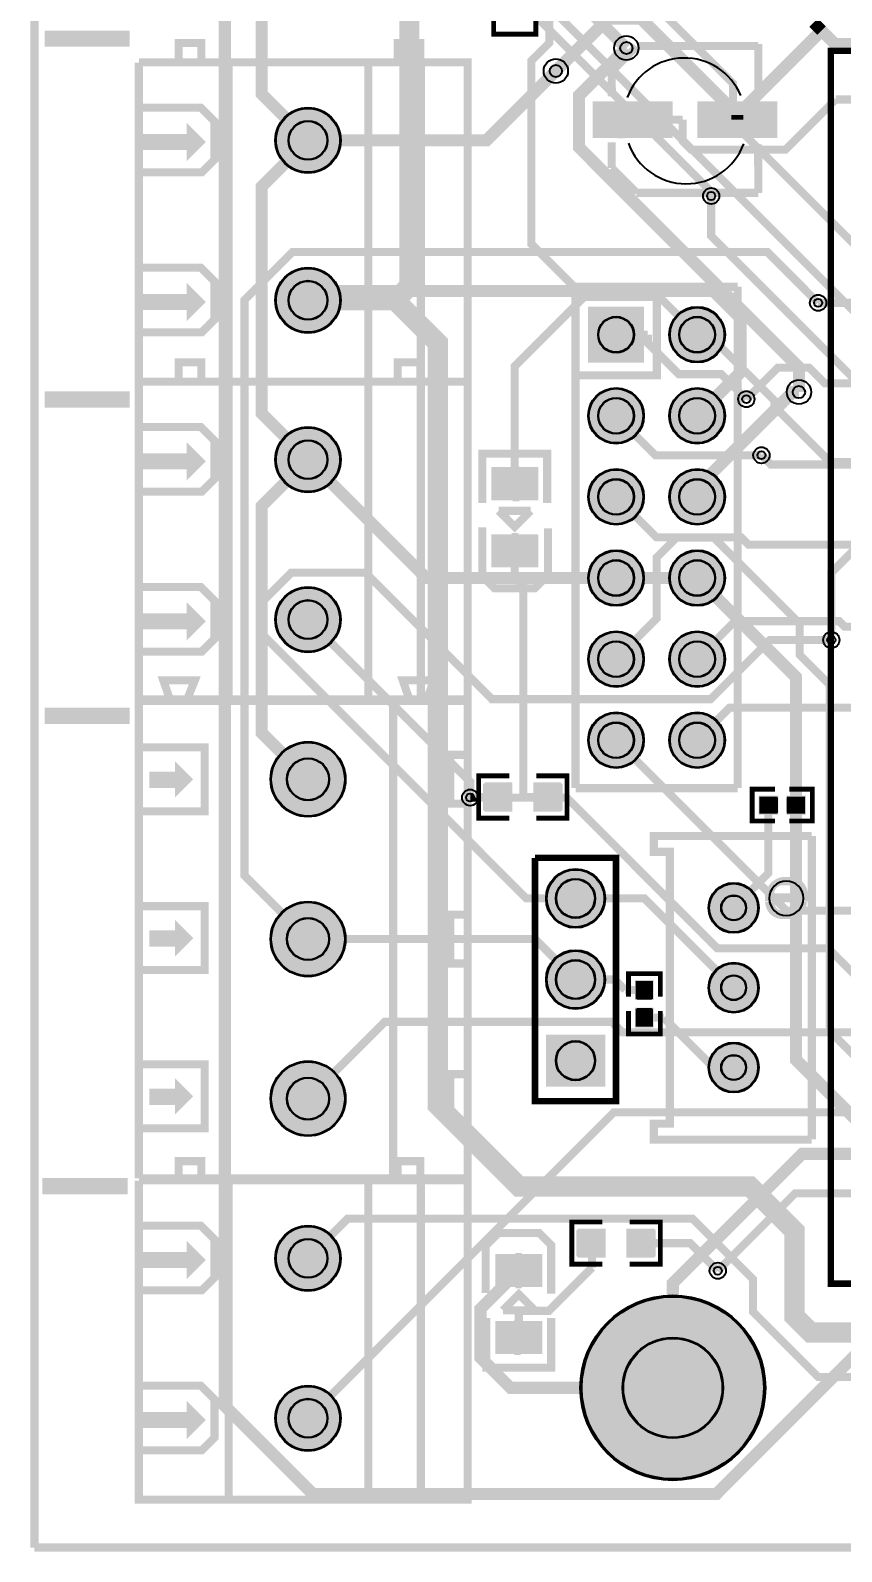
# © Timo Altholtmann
# Model space of a CAD drawing. Header units: millimetres. Extents: x -11 to 78.6, y -72.4 to 27.
# Drawn here: x -10.98 to 14.43, y -72.4 to -24.76 of the extents above; entities that cross this region are included whole.
import ezdxf

# ---------------------------------------------------------------- set-up
doc = ezdxf.new("R2010")
doc.units = ezdxf.units.MM
for name, color, linetype, true_color in [('BoardOutLine', 7, 'Continuous', 0xff00ff), ('BottomLayer', 7, 'Continuous', 0x0000ff), ('BottomSolderMaskLayer', 7, 'Continuous', 0xaa00ff), ('Document', 7, 'Continuous', 0xffffff), ('Hole', 7, 'Continuous', 0x222222), ('Multi-Layer', 7, 'Continuous', 0xc0c0c0), ('TopLayer', 7, 'Continuous', 0xff0000), ('TopPasteMaskLayer', 7, 'Continuous', 0x808080), ('TopSilkLayer', 7, 'Continuous', 0xffcc00), ('TopSolderMaskLayer', 7, 'Continuous', 0x800080)]:
    doc.layers.add(name, color=color, linetype=linetype, true_color=true_color)

msp = doc.modelspace()

# ---------------------------------------------------------------- hatches: boundary and pattern name
at = {"layer": 'BottomSolderMaskLayer'}
for points in [[(-3.311, -28.203, 1), (-1.261, -28.203, 1)], [(-3.311, -33.212, 1), (-1.261, -33.212, 1)], [(8.241, -33.414), (8.241, -35.164), (6.491, -35.164), (6.491, -33.414)], [(9.031, -34.289, 1), (10.781, -34.289, 1)], [(6.491, -36.829, 1), (8.241, -36.829, 1)], [(9.031, -36.829, 1), (10.781, -36.829, 1)], [(-3.311, -38.203, 1), (-1.261, -38.203, 1)], [(6.491, -39.369, 1), (8.241, -39.369, 1)], [(9.031, -39.369, 1), (10.781, -39.369, 1)], [(6.491, -41.909, 1), (8.241, -41.909, 1)], [(9.031, -41.909, 1), (10.781, -41.909, 1)], [(-3.311, -43.212, 1), (-1.261, -43.212, 1)], [(6.491, -44.449, 1), (8.241, -44.449, 1)], [(9.031, -44.449, 1), (10.781, -44.449, 1)], [(6.491, -46.989, 1), (8.241, -46.989, 1)], [(9.031, -46.989, 1), (10.781, -46.989, 1)], [(-3.46, -48.212, 1), (-1.109, -48.212, 1)], [(5.171, -51.943, 1), (7.021, -51.943, 1)], [(10.262, -52.238, 1), (11.836, -52.238, 1)], [(-3.46, -53.215, 1), (-1.109, -53.215, 1)], [(5.171, -54.483, 1), (7.021, -54.483, 1)], [(10.262, -54.738, 1), (11.836, -54.738, 1)], [(5.167, -57.833), (5.167, -56.213), (7.025, -56.213), (7.025, -57.833)], [(10.262, -57.238, 1), (11.836, -57.238, 1)], [(-3.46, -58.212, 1), (-1.109, -58.212, 1)], [(-3.311, -63.214, 1), (-1.261, -63.214, 1)], [(6.243, -67.269, 1), (12.045, -67.269, 1)], [(-3.311, -68.223, 1), (-1.261, -68.223, 1)]]:
    msp.add_hatch(color=256, dxfattribs=at).paths.add_polyline_path(points)
at = {"layer": 'Document'}
for points in [[(-7.586, -27.052), (-5.645, -27.052), (-5.628, -27.053), (-5.612, -27.056), (-5.596, -27.062), (-5.581, -27.069), (-5.567, -27.078), (-5.555, -27.089), (-5.126, -27.518), (-5.115, -27.53), (-5.106, -27.544), (-5.099, -27.559), (-5.093, -27.575), (-5.09, -27.591), (-5.089, -27.607), (-5.089, -28.807), (-5.09, -28.824), (-5.093, -28.84), (-5.099, -28.856), (-5.106, -28.871), (-5.115, -28.885), (-5.126, -28.897), (-5.526, -29.297), (-5.539, -29.308), (-5.553, -29.317), (-5.567, -29.325), (-5.583, -29.33), (-5.599, -29.333), (-5.616, -29.334), (-7.586, -29.334), (-7.603, -29.333), (-7.619, -29.33), (-7.635, -29.325), (-7.65, -29.317), (-7.663, -29.308), (-7.676, -29.297), (-7.687, -29.285), (-7.696, -29.271), (-7.703, -29.256), (-7.709, -29.24), (-7.712, -29.224), (-7.713, -29.207), (-7.712, -29.191), (-7.709, -29.175), (-7.703, -29.159), (-7.696, -29.144), (-7.687, -29.13), (-7.676, -29.118), (-7.663, -29.107), (-7.65, -29.097), (-7.635, -29.09), (-7.619, -29.085), (-7.603, -29.082), (-7.586, -29.08), (-5.669, -29.08), (-5.343, -28.755), (-5.343, -27.66), (-5.697, -27.306), (-7.586, -27.306), (-7.603, -27.305), (-7.619, -27.302), (-7.635, -27.296), (-7.65, -27.289), (-7.663, -27.28), (-7.676, -27.269), (-7.687, -27.256), (-7.696, -27.242), (-7.703, -27.228), (-7.709, -27.212), (-7.712, -27.195), (-7.713, -27.179), (-7.712, -27.162), (-7.709, -27.146), (-7.703, -27.13), (-7.696, -27.115), (-7.687, -27.102), (-7.676, -27.089), (-7.663, -27.078), (-7.65, -27.069), (-7.635, -27.062), (-7.619, -27.056), (-7.603, -27.053), (-7.586, -27.052)], [(7.605, -27.145), (7.605, -28.145), (7.405, -28.145), (7.405, -27.145)], [(8.045, -27.758), (7.045, -27.758), (7.045, -27.558), (8.045, -27.558)], [(11.325, -27.758), (10.325, -27.758), (10.325, -27.558), (11.325, -27.558)], [(-7.686, -28.007), (-6.086, -28.007), (-6.086, -28.507), (-7.686, -28.507)], [(-6.086, -27.657), (-6.086, -28.857), (-5.486, -28.257)], [(-7.586, -32.061), (-5.645, -32.061), (-5.628, -32.062), (-5.612, -32.065), (-5.596, -32.07), (-5.581, -32.078), (-5.567, -32.087), (-5.555, -32.098), (-5.126, -32.527), (-5.115, -32.539), (-5.106, -32.553), (-5.099, -32.568), (-5.093, -32.583), (-5.09, -32.6), (-5.089, -32.616), (-5.089, -33.816), (-5.09, -33.833), (-5.093, -33.849), (-5.099, -33.865), (-5.106, -33.88), (-5.115, -33.894), (-5.126, -33.906), (-5.526, -34.306), (-5.539, -34.317), (-5.553, -34.326), (-5.568, -34.334), (-5.583, -34.339), (-5.6, -34.342), (-5.616, -34.343), (-7.586, -34.343), (-7.603, -34.342), (-7.619, -34.339), (-7.635, -34.334), (-7.65, -34.326), (-7.663, -34.317), (-7.676, -34.306), (-7.687, -34.294), (-7.696, -34.28), (-7.703, -34.265), (-7.709, -34.249), (-7.712, -34.233), (-7.713, -34.216), (-7.712, -34.2), (-7.709, -34.183), (-7.703, -34.168), (-7.696, -34.153), (-7.687, -34.139), (-7.676, -34.127), (-7.663, -34.116), (-7.65, -34.106), (-7.635, -34.099), (-7.619, -34.094), (-7.603, -34.09), (-7.586, -34.089), (-5.669, -34.089), (-5.343, -33.764), (-5.343, -32.669), (-5.697, -32.315), (-7.586, -32.315), (-7.603, -32.314), (-7.619, -32.311), (-7.635, -32.305), (-7.65, -32.298), (-7.663, -32.289), (-7.676, -32.278), (-7.687, -32.265), (-7.696, -32.251), (-7.703, -32.236), (-7.709, -32.221), (-7.712, -32.204), (-7.713, -32.188), (-7.712, -32.171), (-7.709, -32.155), (-7.703, -32.139), (-7.696, -32.124), (-7.687, -32.111), (-7.676, -32.098), (-7.663, -32.087), (-7.65, -32.078), (-7.635, -32.071), (-7.619, -32.065), (-7.603, -32.062), (-7.586, -32.061)], [(-6.086, -32.666), (-6.086, -33.866), (-5.486, -33.266)], [(-7.686, -33.016), (-6.086, -33.016), (-6.086, -33.516), (-7.686, -33.516)], [(-7.586, -37.052), (-5.645, -37.052), (-5.628, -37.053), (-5.612, -37.056), (-5.596, -37.062), (-5.581, -37.069), (-5.567, -37.078), (-5.555, -37.089), (-5.126, -37.518), (-5.115, -37.53), (-5.106, -37.544), (-5.099, -37.559), (-5.093, -37.575), (-5.09, -37.591), (-5.089, -37.607), (-5.089, -38.807), (-5.09, -38.824), (-5.093, -38.84), (-5.099, -38.856), (-5.106, -38.871), (-5.115, -38.885), (-5.126, -38.897), (-5.526, -39.297), (-5.539, -39.308), (-5.553, -39.317), (-5.567, -39.325), (-5.583, -39.33), (-5.599, -39.333), (-5.616, -39.334), (-7.586, -39.334), (-7.603, -39.333), (-7.619, -39.33), (-7.635, -39.325), (-7.65, -39.317), (-7.663, -39.308), (-7.676, -39.297), (-7.687, -39.285), (-7.696, -39.271), (-7.703, -39.256), (-7.709, -39.24), (-7.712, -39.224), (-7.713, -39.207), (-7.712, -39.191), (-7.709, -39.175), (-7.703, -39.159), (-7.696, -39.144), (-7.687, -39.13), (-7.676, -39.118), (-7.663, -39.107), (-7.65, -39.097), (-7.635, -39.09), (-7.619, -39.085), (-7.603, -39.082), (-7.586, -39.08), (-5.669, -39.08), (-5.343, -38.755), (-5.343, -37.66), (-5.697, -37.306), (-7.586, -37.306), (-7.603, -37.305), (-7.619, -37.302), (-7.635, -37.296), (-7.65, -37.289), (-7.663, -37.28), (-7.676, -37.269), (-7.687, -37.256), (-7.696, -37.242), (-7.703, -37.228), (-7.709, -37.212), (-7.712, -37.195), (-7.713, -37.179), (-7.712, -37.162), (-7.709, -37.146), (-7.703, -37.13), (-7.696, -37.115), (-7.687, -37.102), (-7.676, -37.089), (-7.663, -37.078), (-7.65, -37.069), (-7.635, -37.062), (-7.619, -37.056), (-7.603, -37.053), (-7.586, -37.052)], [(-7.686, -38.007), (-6.086, -38.007), (-6.086, -38.507), (-7.686, -38.507)], [(-6.086, -37.657), (-6.086, -38.857), (-5.486, -38.257)], [(4.131, -39.511), (4.131, -38.411), (4.331, -38.411), (4.331, -39.511)], [(4.747, -39.064), (3.647, -39.064), (3.647, -38.864), (4.747, -38.864)], [(4.3, -40.499), (4.3, -41.599), (4.1, -41.599), (4.1, -40.499)], [(-7.586, -42.061), (-5.645, -42.061), (-5.628, -42.062), (-5.612, -42.065), (-5.596, -42.07), (-5.581, -42.078), (-5.567, -42.087), (-5.555, -42.098), (-5.126, -42.527), (-5.115, -42.539), (-5.106, -42.553), (-5.099, -42.568), (-5.093, -42.583), (-5.09, -42.6), (-5.089, -42.616), (-5.089, -43.816), (-5.09, -43.833), (-5.093, -43.849), (-5.099, -43.865), (-5.106, -43.88), (-5.115, -43.894), (-5.126, -43.906), (-5.526, -44.306), (-5.539, -44.317), (-5.553, -44.326), (-5.568, -44.334), (-5.583, -44.339), (-5.6, -44.342), (-5.616, -44.343), (-7.586, -44.343), (-7.603, -44.342), (-7.619, -44.339), (-7.635, -44.334), (-7.65, -44.326), (-7.663, -44.317), (-7.676, -44.306), (-7.687, -44.294), (-7.696, -44.28), (-7.703, -44.265), (-7.709, -44.249), (-7.712, -44.233), (-7.713, -44.216), (-7.712, -44.2), (-7.709, -44.183), (-7.703, -44.168), (-7.696, -44.153), (-7.687, -44.139), (-7.676, -44.127), (-7.663, -44.116), (-7.65, -44.106), (-7.635, -44.099), (-7.619, -44.094), (-7.603, -44.09), (-7.586, -44.089), (-5.669, -44.089), (-5.343, -43.764), (-5.343, -42.669), (-5.697, -42.315), (-7.586, -42.315), (-7.603, -42.314), (-7.619, -42.311), (-7.635, -42.305), (-7.65, -42.298), (-7.663, -42.289), (-7.676, -42.278), (-7.687, -42.265), (-7.696, -42.251), (-7.703, -42.236), (-7.709, -42.221), (-7.712, -42.204), (-7.713, -42.188), (-7.712, -42.171), (-7.709, -42.155), (-7.703, -42.139), (-7.696, -42.124), (-7.687, -42.111), (-7.676, -42.098), (-7.663, -42.087), (-7.65, -42.078), (-7.635, -42.071), (-7.619, -42.065), (-7.603, -42.062), (-7.586, -42.061)], [(-6.086, -42.666), (-6.086, -43.866), (-5.486, -43.266)], [(-7.686, -43.016), (-6.086, -43.016), (-6.086, -43.516), (-7.686, -43.516)], [(-5.881, -48.212), (-6.451, -47.642), (-6.451, -47.972), (-7.26, -47.972), (-7.26, -48.482), (-6.451, -48.482), (-6.451, -48.781)], [(12.599, -51.528), (12.575, -51.529), (12.55, -51.533), (12.527, -51.538), (12.503, -51.545), (12.481, -51.555), (12.459, -51.566), (12.438, -51.579), (12.419, -51.594), (12.401, -51.61), (12.385, -51.628), (12.37, -51.648), (12.357, -51.668), (12.345, -51.69), (12.336, -51.713), (12.329, -51.736), (12.323, -51.76), (12.32, -51.784), (12.319, -51.808), (12.059, -51.808), (12.064, -51.773), (12.071, -51.737), (12.079, -51.702), (12.09, -51.668), (12.103, -51.634), (12.119, -51.601), (12.136, -51.57), (12.154, -51.539), (12.175, -51.509), (12.197, -51.481), (12.222, -51.454), (12.247, -51.429), (12.274, -51.405), (12.303, -51.383), (12.333, -51.363), (12.364, -51.344), (12.396, -51.328), (12.428, -51.313), (12.462, -51.3), (12.497, -51.29), (12.532, -51.281), (12.567, -51.275), (12.603, -51.27), (12.639, -51.268), (12.829, -51.268), (12.863, -51.269), (12.897, -51.273), (12.93, -51.278), (12.963, -51.285), (12.996, -51.295), (13.028, -51.306), (13.059, -51.32), (13.089, -51.335), (13.118, -51.352), (13.146, -51.371), (13.173, -51.392), (13.199, -51.415), (13.223, -51.439), (13.245, -51.464), (13.266, -51.491), (13.285, -51.519), (13.302, -51.548), (13.318, -51.578), (13.331, -51.61), (13.343, -51.641), (13.352, -51.674), (13.359, -51.707), (13.365, -51.741), (13.368, -51.774), (13.369, -51.808), (13.369, -51.808), (13.368, -51.803), (13.364, -51.8), (13.359, -51.798), (13.089, -51.798), (13.088, -51.775), (13.085, -51.751), (13.08, -51.728), (13.073, -51.706), (13.064, -51.684), (13.053, -51.663), (13.04, -51.643), (13.026, -51.625), (13.01, -51.607), (12.993, -51.591), (12.974, -51.577), (12.954, -51.564), (12.933, -51.554), (12.911, -51.545), (12.889, -51.537), (12.866, -51.532), (12.843, -51.529), (12.819, -51.528), (12.599, -51.528)], [(12.029, -52.038), (13.339, -52.038), (13.369, -52.038), (13.369, -51.808), (13.367, -51.801), (13.363, -51.794), (13.357, -51.79), (13.349, -51.788), (12.049, -51.788), (12.044, -51.787), (12.04, -51.783), (12.039, -51.778)], [(12.809, -52.328), (12.833, -52.327), (12.858, -52.324), (12.881, -52.319), (12.905, -52.311), (12.927, -52.302), (12.949, -52.291), (12.97, -52.278), (12.989, -52.263), (13.007, -52.246), (13.024, -52.228), (13.038, -52.209), (13.052, -52.188), (13.063, -52.167), (13.072, -52.144), (13.079, -52.121), (13.085, -52.097), (13.088, -52.073), (13.089, -52.048), (13.349, -52.048), (13.344, -52.084), (13.338, -52.119), (13.329, -52.154), (13.318, -52.189), (13.305, -52.222), (13.29, -52.255), (13.273, -52.287), (13.254, -52.318), (13.233, -52.347), (13.211, -52.375), (13.187, -52.402), (13.161, -52.428), (13.134, -52.451), (13.105, -52.474), (13.076, -52.494), (13.045, -52.512), (13.013, -52.529), (12.98, -52.544), (12.946, -52.556), (12.911, -52.567), (12.876, -52.576), (12.841, -52.582), (12.805, -52.586), (12.769, -52.588), (12.579, -52.588), (12.545, -52.587), (12.511, -52.584), (12.478, -52.579), (12.445, -52.571), (12.412, -52.562), (12.38, -52.55), (12.349, -52.537), (12.319, -52.522), (12.29, -52.504), (12.262, -52.485), (12.235, -52.464), (12.209, -52.442), (12.185, -52.418), (12.163, -52.393), (12.142, -52.366), (12.123, -52.338), (12.106, -52.308), (12.09, -52.278), (12.077, -52.247), (12.065, -52.215), (12.056, -52.183), (12.049, -52.149), (12.043, -52.116), (12.04, -52.082), (12.039, -52.048), (12.039, -52.048), (12.04, -52.053), (12.044, -52.057), (12.049, -52.058), (12.319, -52.058), (12.32, -52.082), (12.323, -52.105), (12.328, -52.128), (12.335, -52.151), (12.344, -52.172), (12.355, -52.193), (12.368, -52.213), (12.382, -52.232), (12.398, -52.249), (12.415, -52.265), (12.434, -52.279), (12.454, -52.292), (12.475, -52.303), (12.497, -52.312), (12.519, -52.319), (12.542, -52.324), (12.565, -52.327), (12.589, -52.328), (12.809, -52.328)], [(-5.881, -53.186), (-6.451, -52.616), (-6.451, -52.946), (-7.26, -52.946), (-7.26, -53.456), (-6.451, -53.456), (-6.451, -53.755)], [(-5.881, -58.139), (-6.451, -57.569), (-6.451, -57.899), (-7.26, -57.899), (-7.26, -58.409), (-6.451, -58.409), (-6.451, -58.708)], [(-7.586, -62.063), (-5.645, -62.063), (-5.628, -62.064), (-5.612, -62.068), (-5.596, -62.073), (-5.581, -62.08), (-5.567, -62.09), (-5.555, -62.101), (-5.126, -62.529), (-5.115, -62.542), (-5.106, -62.555), (-5.099, -62.57), (-5.093, -62.586), (-5.09, -62.602), (-5.089, -62.619), (-5.089, -63.819), (-5.09, -63.835), (-5.093, -63.852), (-5.099, -63.867), (-5.106, -63.882), (-5.115, -63.896), (-5.126, -63.909), (-5.526, -64.309), (-5.539, -64.32), (-5.553, -64.329), (-5.567, -64.336), (-5.583, -64.342), (-5.599, -64.345), (-5.616, -64.346), (-7.586, -64.346), (-7.603, -64.345), (-7.619, -64.342), (-7.635, -64.336), (-7.65, -64.329), (-7.663, -64.32), (-7.676, -64.309), (-7.687, -64.296), (-7.696, -64.282), (-7.703, -64.267), (-7.709, -64.252), (-7.712, -64.235), (-7.713, -64.219), (-7.712, -64.202), (-7.709, -64.186), (-7.703, -64.17), (-7.696, -64.155), (-7.687, -64.142), (-7.676, -64.129), (-7.663, -64.118), (-7.65, -64.109), (-7.635, -64.102), (-7.619, -64.096), (-7.603, -64.093), (-7.586, -64.092), (-5.669, -64.092), (-5.343, -63.766), (-5.343, -62.671), (-5.697, -62.317), (-7.586, -62.317), (-7.603, -62.316), (-7.619, -62.313), (-7.635, -62.308), (-7.65, -62.3), (-7.663, -62.291), (-7.676, -62.28), (-7.687, -62.268), (-7.696, -62.254), (-7.703, -62.239), (-7.709, -62.223), (-7.712, -62.207), (-7.713, -62.19), (-7.712, -62.174), (-7.709, -62.157), (-7.703, -62.142), (-7.696, -62.127), (-7.687, -62.113), (-7.676, -62.101), (-7.663, -62.09), (-7.65, -62.08), (-7.635, -62.073), (-7.619, -62.068), (-7.603, -62.064), (-7.586, -62.063)], [(-6.086, -62.669), (-6.086, -63.869), (-5.486, -63.269)], [(-7.686, -63.019), (-6.086, -63.019), (-6.086, -63.519), (-7.686, -63.519)], [(4.21, -64.149), (4.21, -63.049), (4.41, -63.049), (4.41, -64.149)], [(4.379, -65.138), (4.379, -66.238), (4.179, -66.238), (4.179, -65.138)], [(3.763, -65.584), (4.863, -65.584), (4.863, -65.784), (3.763, -65.784)], [(-7.586, -67.072), (-5.645, -67.072), (-5.628, -67.073), (-5.612, -67.077), (-5.596, -67.082), (-5.581, -67.089), (-5.567, -67.098), (-5.555, -67.109), (-5.126, -67.538), (-5.115, -67.55), (-5.106, -67.564), (-5.099, -67.579), (-5.093, -67.595), (-5.09, -67.611), (-5.089, -67.628), (-5.089, -68.828), (-5.09, -68.844), (-5.093, -68.861), (-5.099, -68.876), (-5.106, -68.891), (-5.115, -68.905), (-5.126, -68.918), (-5.526, -69.318), (-5.539, -69.329), (-5.553, -69.338), (-5.568, -69.345), (-5.583, -69.35), (-5.6, -69.354), (-5.616, -69.355), (-7.586, -69.355), (-7.603, -69.354), (-7.619, -69.35), (-7.635, -69.345), (-7.65, -69.338), (-7.663, -69.329), (-7.676, -69.318), (-7.687, -69.305), (-7.696, -69.291), (-7.703, -69.276), (-7.709, -69.261), (-7.712, -69.244), (-7.713, -69.228), (-7.712, -69.211), (-7.709, -69.195), (-7.703, -69.179), (-7.696, -69.164), (-7.687, -69.15), (-7.676, -69.138), (-7.663, -69.127), (-7.65, -69.118), (-7.635, -69.11), (-7.619, -69.105), (-7.603, -69.102), (-7.586, -69.101), (-5.669, -69.101), (-5.343, -68.775), (-5.343, -67.68), (-5.697, -67.326), (-7.586, -67.326), (-7.603, -67.325), (-7.619, -67.322), (-7.635, -67.317), (-7.65, -67.309), (-7.663, -67.3), (-7.676, -67.289), (-7.687, -67.277), (-7.696, -67.263), (-7.703, -67.248), (-7.709, -67.232), (-7.712, -67.216), (-7.713, -67.199), (-7.712, -67.183), (-7.709, -67.166), (-7.703, -67.151), (-7.696, -67.136), (-7.687, -67.122), (-7.676, -67.109), (-7.663, -67.099), (-7.65, -67.089), (-7.635, -67.082), (-7.619, -67.077), (-7.603, -67.073), (-7.586, -67.072)], [(-7.686, -68.028), (-6.086, -68.028), (-6.086, -68.528), (-7.686, -68.528)], [(-6.086, -67.678), (-6.086, -68.878), (-5.486, -68.278)]]:
    msp.add_hatch(color=256, dxfattribs=at).paths.add_polyline_path(points)
at = {"layer": 'Multi-Layer'}
for points in [[(-3.286, -28.203, 1), (-1.286, -28.203, 1)], [(-3.286, -33.212, 1), (-1.286, -33.212, 1)], [(8.216, -33.439), (8.216, -35.139), (6.516, -35.139), (6.516, -33.439)], [(9.056, -34.289, 1), (10.756, -34.289, 1)], [(6.516, -36.829, 1), (8.216, -36.829, 1)], [(9.056, -36.829, 1), (10.756, -36.829, 1)], [(-3.286, -38.203, 1), (-1.286, -38.203, 1)], [(6.516, -39.369, 1), (8.216, -39.369, 1)], [(9.056, -39.369, 1), (10.756, -39.369, 1)], [(6.516, -41.909, 1), (8.216, -41.909, 1)], [(9.056, -41.909, 1), (10.756, -41.909, 1)], [(-3.286, -43.212, 1), (-1.286, -43.212, 1)], [(6.516, -44.449, 1), (8.216, -44.449, 1)], [(9.056, -44.449, 1), (10.756, -44.449, 1)], [(6.516, -46.989, 1), (8.216, -46.989, 1)], [(9.056, -46.989, 1), (10.756, -46.989, 1)], [(-3.435, -48.212, 1), (-1.135, -48.212, 1)], [(5.196, -51.943, 1), (6.996, -51.943, 1)], [(10.287, -52.238, 1), (11.811, -52.238, 1)], [(-3.435, -53.215, 1), (-1.135, -53.215, 1)], [(5.196, -54.483, 1), (6.996, -54.483, 1)], [(10.287, -54.738, 1), (11.811, -54.738, 1)], [(5.196, -57.811), (5.196, -56.236), (6.996, -56.236), (6.996, -57.811)], [(10.287, -57.238, 1), (11.811, -57.238, 1)], [(-3.435, -58.212, 1), (-1.135, -58.212, 1)], [(-3.286, -63.214, 1), (-1.286, -63.214, 1)], [(-3.286, -68.223, 1), (-1.286, -68.223, 1)]]:
    msp.add_hatch(color=256, dxfattribs=at).paths.add_polyline_path(points)
at = {"layer": 'TopLayer'}
for points in [[(9.115, -28.108), (6.655, -28.108), (6.655, -27.008), (9.115, -27.008)], [(12.396, -28.108), (9.936, -28.108), (9.936, -27.008), (12.396, -27.008)], [(4.891, -38.455), (4.891, -39.455), (3.491, -39.455), (3.491, -38.455)], [(4.891, -41.555), (4.891, -40.555), (3.491, -40.555), (3.491, -41.555)], [(4.095, -48.335), (4.095, -49.199), (3.289, -49.199), (3.289, -48.335)], [(4.795, -48.335), (4.795, -49.199), (5.601, -49.199), (5.601, -48.335)], [(12.423, -49.291), (12.423, -48.751), (11.857, -48.751), (11.857, -49.291)], [(12.723, -49.291), (12.723, -48.751), (13.289, -48.751), (13.289, -49.291)], [(8.525, -55.094), (7.985, -55.094), (7.985, -54.528), (8.525, -54.528)], [(8.525, -55.394), (7.985, -55.394), (7.985, -55.96), (8.525, -55.96)], [(7.016, -62.305), (7.016, -63.169), (6.21, -63.169), (6.21, -62.305)], [(7.716, -62.305), (7.716, -63.169), (8.523, -63.169), (8.523, -62.305)], [(3.62, -63.093), (3.62, -64.093), (5.019, -64.093), (5.019, -63.093)], [(3.62, -66.193), (3.62, -65.193), (5.019, -65.193), (5.019, -66.193)]]:
    msp.add_hatch(color=256, dxfattribs=at).paths.add_polyline_path(points)
at = {"layer": 'TopPasteMaskLayer'}
for points in [[(9.115, -28.108), (6.655, -28.108), (6.655, -27.008), (9.115, -27.008)], [(12.396, -28.108), (9.936, -28.108), (9.936, -27.008), (12.396, -27.008)], [(4.891, -38.455), (4.891, -39.455), (3.491, -39.455), (3.491, -38.455)], [(4.891, -41.555), (4.891, -40.555), (3.491, -40.555), (3.491, -41.555)], [(3.25, -49.217), (4.05, -49.217), (4.1, -49.167), (4.1, -48.939), (3.73, -48.939), (3.73, -48.609), (4.1, -48.609), (4.1, -48.367), (4.05, -48.317), (3.25, -48.317), (3.2, -48.367), (3.2, -49.167)], [(4.8, -49.167), (4.8, -48.939), (5.18, -48.939), (5.18, -48.609), (4.8, -48.609), (4.8, -48.367), (4.85, -48.317), (5.64, -48.317), (5.69, -48.367), (5.69, -49.167), (5.64, -49.217), (4.85, -49.217)], [(12.438, -49.251), (12.438, -48.791), (12.398, -48.751), (11.897, -48.751), (11.857, -48.791), (11.857, -49.251), (11.897, -49.291), (12.398, -49.291)], [(12.708, -49.251), (12.708, -48.791), (12.748, -48.751), (13.249, -48.751), (13.289, -48.791), (13.289, -49.251), (13.249, -49.291), (12.748, -49.291)], [(8.485, -55.109), (8.025, -55.109), (7.985, -55.069), (7.985, -54.568), (8.025, -54.528), (8.485, -54.528), (8.525, -54.568), (8.525, -55.069)], [(8.485, -55.379), (8.025, -55.379), (7.985, -55.419), (7.985, -55.92), (8.025, -55.96), (8.485, -55.96), (8.525, -55.92), (8.525, -55.419)], [(6.171, -63.187), (6.971, -63.187), (7.021, -63.137), (7.021, -62.909), (6.651, -62.909), (6.651, -62.579), (7.021, -62.579), (7.021, -62.337), (6.971, -62.287), (6.171, -62.287), (6.121, -62.337), (6.121, -63.137)], [(7.721, -63.137), (7.721, -62.909), (8.101, -62.909), (8.101, -62.579), (7.721, -62.579), (7.721, -62.337), (7.771, -62.287), (8.561, -62.287), (8.611, -62.337), (8.611, -63.137), (8.561, -63.187), (7.771, -63.187)], [(3.62, -63.093), (3.62, -64.093), (5.019, -64.093), (5.019, -63.093)], [(3.62, -66.193), (3.62, -65.193), (5.019, -65.193), (5.019, -66.193)]]:
    msp.add_hatch(color=256, dxfattribs=at).paths.add_polyline_path(points)
at = {"layer": 'TopSilkLayer'}
for points in [[(-10.541, -24.765), (-7.874, -24.765), (-7.874, -25.273), (-10.541, -25.273), (-10.541, -24.765)], [(-7.686, -28.007), (-6.086, -28.007), (-6.086, -28.507), (-7.686, -28.507)], [(-6.086, -27.657), (-6.086, -28.857), (-5.486, -28.257)], [(-6.086, -32.666), (-6.086, -33.866), (-5.486, -33.266)], [(-7.686, -33.016), (-6.086, -33.016), (-6.086, -33.516), (-7.686, -33.516)], [(-10.541, -36.062), (-7.874, -36.062), (-7.874, -36.57), (-10.541, -36.57), (-10.541, -36.062)], [(-7.686, -38.007), (-6.086, -38.007), (-6.086, -38.507), (-7.686, -38.507)], [(-6.086, -37.657), (-6.086, -38.857), (-5.486, -38.257)], [(-6.086, -42.666), (-6.086, -43.866), (-5.486, -43.266)], [(-7.686, -43.016), (-6.086, -43.016), (-6.086, -43.516), (-7.686, -43.516)], [(-10.541, -45.968), (-7.874, -45.968), (-7.874, -46.476), (-10.541, -46.476), (-10.541, -45.968)], [(-10.605, -60.7), (-7.938, -60.7), (-7.938, -61.208), (-10.605, -61.208), (-10.605, -60.7)], [(-6.086, -62.669), (-6.086, -63.869), (-5.486, -63.269)], [(-7.686, -63.019), (-6.086, -63.019), (-6.086, -63.519), (-7.686, -63.519)], [(-7.686, -68.028), (-6.086, -68.028), (-6.086, -68.528), (-7.686, -68.528)], [(-6.086, -67.678), (-6.086, -68.878), (-5.486, -68.278)]]:
    msp.add_hatch(color=256, dxfattribs=at).paths.add_polyline_path(points)
at = {"layer": 'TopSolderMaskLayer'}
for points in [[(9.141, -28.134), (6.63, -28.134), (6.63, -26.983), (9.141, -26.983)], [(12.421, -28.134), (9.91, -28.134), (9.91, -26.983), (12.421, -26.983)], [(-3.311, -28.203, 1), (-1.261, -28.203, 1)], [(-3.311, -33.212, 1), (-1.261, -33.212, 1)], [(8.241, -33.414), (8.241, -35.164), (6.491, -35.164), (6.491, -33.414)], [(9.031, -34.289, 1), (10.781, -34.289, 1)], [(6.491, -36.829, 1), (8.241, -36.829, 1)], [(9.031, -36.829, 1), (10.781, -36.829, 1)], [(-3.311, -38.203, 1), (-1.261, -38.203, 1)], [(4.926, -38.437), (4.926, -39.473), (3.456, -39.473), (3.456, -38.437)], [(6.491, -39.369, 1), (8.241, -39.369, 1)], [(9.031, -39.369, 1), (10.781, -39.369, 1)], [(4.926, -41.574), (4.926, -40.537), (3.456, -40.537), (3.456, -41.574)], [(6.491, -41.909, 1), (8.241, -41.909, 1)], [(9.031, -41.909, 1), (10.781, -41.909, 1)], [(-3.311, -43.212, 1), (-1.261, -43.212, 1)], [(6.491, -44.449, 1), (8.241, -44.449, 1)], [(9.031, -44.449, 1), (10.781, -44.449, 1)], [(6.491, -46.989, 1), (8.241, -46.989, 1)], [(9.031, -46.989, 1), (10.781, -46.989, 1)], [(-3.46, -48.212, 1), (-1.109, -48.212, 1)], [(4.12, -48.309), (4.12, -49.224), (3.263, -49.224), (3.263, -48.309)], [(4.77, -48.309), (4.77, -49.224), (5.627, -49.224), (5.627, -48.309)], [(12.448, -49.316), (12.448, -48.725), (11.832, -48.725), (11.832, -49.316)], [(12.698, -49.316), (12.698, -48.725), (13.314, -48.725), (13.314, -49.316)], [(5.171, -51.943, 1), (7.021, -51.943, 1)], [(10.262, -52.238, 1), (11.836, -52.238, 1)], [(-3.46, -53.215, 1), (-1.109, -53.215, 1)], [(5.171, -54.483, 1), (7.021, -54.483, 1)], [(10.262, -54.738, 1), (11.836, -54.738, 1)], [(8.549, -55.12), (7.961, -55.12), (7.961, -54.502), (8.549, -54.502)], [(8.549, -55.367), (7.961, -55.367), (7.961, -55.986), (8.549, -55.986)], [(5.167, -57.833), (5.167, -56.213), (7.025, -56.213), (7.025, -57.833)], [(10.262, -57.238, 1), (11.836, -57.238, 1)], [(-3.46, -58.212, 1), (-1.109, -58.212, 1)], [(-3.311, -63.214, 1), (-1.261, -63.214, 1)], [(7.041, -62.28), (7.041, -63.194), (6.184, -63.194), (6.184, -62.28)], [(7.691, -62.28), (7.691, -63.194), (8.548, -63.194), (8.548, -62.28)], [(3.584, -63.075), (3.584, -64.111), (5.055, -64.111), (5.055, -63.075)], [(6.243, -67.269, 1), (12.045, -67.269, 1)], [(3.584, -66.212), (3.584, -65.175), (5.055, -65.175), (5.055, -66.212)], [(-3.311, -68.223, 1), (-1.261, -68.223, 1)]]:
    msp.add_hatch(color=256, dxfattribs=at).paths.add_polyline_path(points)

# ---------------------------------------------------------------- linework, layer by layer
at = {"layer": 'BoardOutLine', "const_width": 0.254}
for points in [[(-10.856, 26.732), (-10.856, 6.544), (-10.856, -72.27)], [(-10.856, -72.269), (59.144, -72.269), (59.144, 26.731)]]:
    msp.add_lwpolyline(points, dxfattribs=at)
at = {"layer": 'BottomLayer'}
for points, const_width in [([(26.53, 18.543), (25.051, 17.064), (10.098, 17.064), (7.154, 20.009), (2.313, 20.009), (-4.894, 12.802), (-4.894, -67.837), (-2.14, -70.591), (10.512, -70.591), (15.367, -65.736), (15.367, -62.483)], 0.381), ([(-1.312, 7.535), (-3.822, 5.025), (-3.822, -7.299), (0.179, -11.3), (0.179, -17.802), (7.689, -25.312)], 0.381), ([(-2.286, -1.662), (0.892, -4.841), (0.892, -16.284), (11.028, -26.42), (11.028, -27.664), (15.367, -32.003)], 0.254), ([(15.367, -34.543), (15.367, -34.111), (-0.487, -18.257), (-0.487, -13.472), (-2.286, -11.673)], 0.254), ([(3.275, -24.098), (4.634, -24.098), (10.346, -29.809), (10.346, -29.945)], 0.254), ([(-2.286, -28.203), (3.308, -28.203), (5.479, -26.032)], 0.381), ([(-2.285, -53.215), (-4.276, -51.223), (-4.276, -33.206), (-2.77, -31.699), (12.104, -31.699), (13.696, -33.292)], 0.254), ([(40.767, -32.003), (36.627, -36.143), (19.455, -36.143), (19.125, -35.813), (13.906, -35.813), (13.413, -35.32), (12.437, -35.32), (11.449, -36.308)], 0.254), ([(-2.286, -33.212), (-1.993, -32.919), (10.414, -32.919), (11.27, -33.775), (11.27, -35.465), (9.906, -36.829)], 0.381), ([(40.767, -34.543), (36.957, -38.353), (12.209, -38.353), (11.92, -38.064)], 0.254), ([(13.095, -36.086), (12.904, -36.086), (9.906, -39.084), (9.906, -39.369)], 0.381), ([(-2.286, -38.203), (1.42, -41.909), (7.366, -41.909)], 0.381), ([(40.767, -54.863), (42.125, -53.505), (42.125, -46.825), (41.273, -45.973), (40.147, -45.973), (38.185, -44.012), (30.242, -44.012), (27.092, -40.862), (11.513, -40.862), (11.29, -40.638), (8.635, -40.638), (7.366, -39.369)], 0.254), ([(6.096, -51.943), (4.555, -51.943), (-3.763, -43.625), (-3.763, -42.694), (-2.808, -41.74), (-0.486, -41.74), (3.475, -45.702), (10.33, -45.702), (12.183, -43.849), (14.112, -43.849)], 0.254), ([(7.366, -41.909), (9.906, -41.909)], 0.381), ([(-2.286, -43.212), (2.795, -48.293), (2.795, -48.784)], 0.254), ([(40.767, -47.243), (40.762, -47.243), (38.026, -44.507), (30.082, -44.507), (29.008, -43.433), (14.53, -43.433), (14.356, -43.259), (11.096, -43.259), (9.906, -44.449)], 0.254), ([(40.767, -49.783), (36.953, -45.969), (10.926, -45.969), (9.906, -46.989)], 0.254), ([(-2.285, -58.212), (0.118, -55.809), (7.234, -55.809), (7.557, -56.133), (19.179, -56.133), (28.752, -46.559)], 0.254), ([(7.366, -46.989), (12.7, -52.323), (15.367, -52.323)], 0.254), ([(2.795, -48.784), (5.818, -48.784), (10.539, -53.505), (14.009, -53.505), (15.367, -54.863)], 0.254), ([(6.096, -51.943), (8.254, -51.943), (11.049, -54.738)], 0.254), ([(40.767, -52.323), (26.145, -52.323), (17.29, -61.178), (12.976, -61.178), (10.552, -63.603)], 0.254), ([(6.096, -54.483), (4.827, -53.215), (-2.285, -53.215)], 0.254), ([(19.207, -56.928), (17.497, -58.638), (7.299, -58.638), (-2.286, -68.223)], 0.254), ([(15.367, -59.943), (13.195, -59.943), (9.144, -63.993), (9.144, -67.269)], 0.381)]:
    msp.add_lwpolyline(points, dxfattribs=dict(at, const_width=const_width))
at = {"layer": 'BottomSolderMaskLayer'}
for centre, radius in [((-2.286, -28.203), 1.025), ((-2.286, -28.203), 0.615), ((-2.286, -33.212), 1.025), ((-2.286, -33.212), 0.615), ((7.366, -34.289), 0.566), ((9.906, -34.289), 0.875), ((9.906, -34.289), 0.566), ((7.366, -36.829), 0.875), ((9.906, -36.829), 0.875), ((7.366, -36.829), 0.566), ((9.906, -36.829), 0.566), ((-2.286, -38.203), 1.025), ((-2.286, -38.203), 0.615), ((7.366, -39.369), 0.875), ((9.906, -39.369), 0.875), ((7.366, -39.369), 0.566), ((9.906, -39.369), 0.566), ((7.366, -41.909), 0.875), ((7.366, -41.909), 0.566), ((9.906, -41.909), 0.875), ((9.906, -41.909), 0.566), ((-2.286, -43.212), 1.025), ((-2.286, -43.212), 0.615), ((7.366, -44.449), 0.875), ((9.906, -44.449), 0.875), ((7.366, -44.449), 0.566), ((9.906, -44.449), 0.566), ((7.366, -46.989), 0.875), ((9.906, -46.989), 0.875), ((7.366, -46.989), 0.566), ((9.906, -46.989), 0.566), ((-2.285, -48.212), 1.175), ((-2.285, -48.212), 0.664), ((6.096, -51.943), 0.925), ((6.096, -51.943), 0.617), ((11.049, -52.238), 0.787), ((11.049, -52.238), 0.394), ((-2.285, -53.215), 1.175), ((-2.285, -53.215), 0.664), ((6.096, -54.483), 0.925), ((6.096, -54.483), 0.617), ((11.049, -54.738), 0.787), ((11.049, -54.738), 0.394), ((6.096, -57.023), 0.619), ((11.049, -57.238), 0.787), ((-2.285, -58.212), 1.175), ((11.049, -57.238), 0.394), ((-2.285, -58.212), 0.664), ((-2.286, -63.214), 1.025), ((-2.286, -63.214), 0.615), ((9.144, -67.269), 2.901), ((9.145, -67.269), 1.578), ((-2.286, -68.223), 1.025), ((-2.286, -68.223), 0.615)]:
    msp.add_circle(centre, radius, dxfattribs=at)
at = {"layer": 'Document', "const_width": 0.254}
for points in [[(-7.585, -47.212), (-5.522, -47.212), (-5.522, -49.212), (-7.585, -49.212)], [(-7.585, -52.186), (-5.522, -52.186), (-5.522, -54.186), (-7.585, -54.186)], [(-7.585, -57.139), (-5.522, -57.139), (-5.522, -59.139), (-7.585, -59.139)]]:
    msp.add_lwpolyline(points, dxfattribs=at)
at = {"layer": 'Hole'}
for centre, radius in [((7.689, -25.312), 0.191), ((5.479, -26.032), 0.191), ((10.346, -29.945), 0.127), ((13.696, -33.292), 0.127), ((11.449, -36.308), 0.127), ((13.095, -36.086), 0.191), ((11.92, -38.064), 0.127), ((14.112, -43.849), 0.127), ((2.795, -48.784), 0.127), ((10.552, -63.603), 0.127)]:
    msp.add_circle(centre, radius, dxfattribs=at)
at = {"layer": 'Multi-Layer'}
for centre, radius in [((7.689, -25.312), 0.381), ((5.479, -26.032), 0.381), ((-2.286, -28.203), 1), ((-2.286, -28.203), 0.6), ((10.346, -29.945), 0.254), ((-2.286, -33.212), 1), ((-2.286, -33.212), 0.6), ((13.696, -33.292), 0.254), ((7.366, -34.289), 0.55), ((9.906, -34.289), 0.85), ((9.906, -34.289), 0.55), ((13.095, -36.086), 0.381), ((7.366, -36.829), 0.85), ((9.906, -36.829), 0.85), ((11.449, -36.308), 0.254), ((7.366, -36.829), 0.55), ((9.906, -36.829), 0.55), ((-2.286, -38.203), 1), ((-2.286, -38.203), 0.6), ((11.92, -38.064), 0.254), ((7.366, -39.369), 0.85), ((9.906, -39.369), 0.85), ((7.366, -39.369), 0.55), ((9.906, -39.369), 0.55), ((7.366, -41.909), 0.85), ((7.366, -41.909), 0.55), ((9.906, -41.909), 0.85), ((9.906, -41.909), 0.55), ((-2.286, -43.212), 1), ((-2.286, -43.212), 0.6), ((7.366, -44.449), 0.85), ((9.906, -44.449), 0.85), ((14.112, -43.849), 0.254), ((7.366, -44.449), 0.55), ((9.906, -44.449), 0.55), ((7.366, -46.989), 0.85), ((9.906, -46.989), 0.85), ((7.366, -46.989), 0.55), ((9.906, -46.989), 0.55), ((-2.285, -48.212), 1.15), ((-2.285, -48.212), 0.65), ((2.795, -48.784), 0.254), ((6.096, -51.943), 0.9), ((6.096, -51.943), 0.6), ((11.049, -52.238), 0.762), ((11.049, -52.238), 0.381), ((-2.285, -53.215), 1.15), ((-2.285, -53.215), 0.65), ((6.096, -54.483), 0.9), ((6.096, -54.483), 0.6), ((11.049, -54.738), 0.762), ((11.049, -54.738), 0.381), ((6.096, -57.023), 0.6), ((11.049, -57.238), 0.762), ((-2.285, -58.212), 1.15), ((11.049, -57.238), 0.381), ((-2.285, -58.212), 0.65), ((-2.286, -63.214), 1), ((-2.286, -63.214), 0.6), ((10.552, -63.603), 0.254), ((9.144, -67.269), 2.85), ((9.145, -67.269), 1.55), ((-2.286, -68.223), 1), ((-2.286, -68.223), 0.6)]:
    msp.add_circle(centre, radius, dxfattribs=at)
at = {"layer": 'TopLayer'}
for points, const_width in [([(7.747, -15.949), (7.186, -16.51), (2.032, -16.51), (0.889, -17.653), (0.889, -32.766), (0.443, -33.212), (-2.286, -33.212)], 0.635), ([(7.467, -16.23), (7.186, -16.51), (2.032, -16.51), (0.889, -17.653), (0.889, -32.766), (0.443, -33.212)], 0.381), ([(-2.286, -16.671), (-3.735, -18.12), (-3.735, -26.754), (-2.286, -28.203)], 0.381), ([(5.224, -18.381), (5.275, -18.431), (5.275, -25.152), (4.712, -25.715), (4.712, -31.448), (6.368, -33.103)], 0.254), ([(7.46, -24.39), (7.121, -24.39), (5.479, -26.032)], 0.381), ([(7.46, -24.39), (8.148, -24.39), (11.166, -27.407)], 0.381), ([(13.806, -24.767), (11.166, -27.407)], 0.381), ([(13.806, -24.767), (13.556, -24.517)], 0.381), ([(24.727, -30.606), (24.24, -30.606), (18.825, -25.191), (14.23, -25.191), (13.806, -24.767)], 0.381), ([(13.095, -36.086), (13.095, -35.314), (6.206, -28.425), (6.206, -26.795), (7.689, -25.312)], 0.381), ([(14.245, -26.923), (12.674, -28.494), (9.722, -28.494), (9.45, -28.222), (9.45, -27.558)], 0.254), ([(15.367, -26.923), (14.245, -26.923)], 0.254), ([(7.885, -27.558), (9.45, -27.558)], 0.254), ([(11.166, -27.407), (11.166, -27.558)], 0.381), ([(-2.286, -28.203), (-3.735, -29.652), (-3.735, -36.754), (-2.286, -38.203)], 0.381), ([(15.425, -36.277), (10.346, -31.198), (10.346, -29.945)], 0.254), ([(0.443, -33.212), (-2.286, -33.212)], 0.381), ([(0.443, -33.212), (1.778, -34.547), (1.778, -58.42), (4.318, -60.96), (11.557, -60.96), (12.954, -62.357), (12.954, -65.024), (13.462, -65.532), (21.971, -65.532), (23.266, -64.237), (23.266, -62.483)], 0.635), ([(0.443, -33.212), (1.778, -34.547), (1.778, -58.42), (4.318, -60.96), (11.557, -60.96), (12.954, -62.357), (12.954, -65.024), (13.462, -65.532), (21.971, -65.532), (23.266, -64.237), (23.266, -62.483)], 0.381), ([(4.191, -38.955), (4.191, -35.28), (6.368, -33.103)], 0.254), ([(6.368, -33.103), (8.72, -33.103), (9.906, -34.289)], 0.254), ([(15.972, -33.269), (15.949, -33.292), (13.696, -33.292)], 0.254), ([(7.366, -34.289), (8.36, -34.289)], 0.254), ([(8.36, -34.289), (8.36, -34.552), (9.332, -35.524), (10.665, -35.524), (11.449, -36.308)], 0.254), ([(19.823, -34.371), (15.915, -38.279), (14.07, -38.279), (12.329, -36.538), (12.329, -36.353), (10.265, -34.289), (9.906, -34.289)], 0.254), ([(14.112, -43.849), (14.112, -41.738), (14.957, -40.893), (15.912, -40.893), (19.627, -37.178), (19.627, -35.453)], 0.254), ([(7.366, -36.829), (8.601, -38.064), (11.92, -38.064)], 0.254), ([(-2.285, -48.212), (-3.735, -46.762), (-3.735, -39.652), (-2.286, -38.203)], 0.381), ([(4.191, -41.055), (4.191, -41.89)], 0.254), ([(15.367, -57.403), (14.057, -56.093), (14.057, -45.251), (13.12, -44.313), (13.12, -43.337), (10.421, -40.639), (9.267, -40.639), (8.636, -41.27), (8.636, -43.179), (7.366, -44.449)], 0.254), ([(4.191, -41.89), (4.46, -42.159), (4.46, -48.767)], 0.254), ([(9.906, -41.909), (9.906, -41.914), (13.006, -45.014), (13.006, -49.021)], 0.381), ([(2.795, -48.784), (2.937, -48.784), (2.954, -48.767)], 0.254), ([(3.692, -48.767), (2.954, -48.767)], 0.254), ([(5.198, -48.767), (4.46, -48.767)], 0.254), ([(11.049, -52.238), (12.14, -51.147), (12.14, -49.021)], 0.254), ([(15.657, -59.653), (13.006, -57.002), (13.006, -49.021)], 0.381), ([(6.096, -54.483), (7.323, -54.483), (7.65, -54.811)], 0.254), ([(8.255, -54.811), (7.65, -54.811)], 0.254), ([(8.255, -55.677), (8.859, -55.677)], 0.254), ([(8.859, -55.677), (10.421, -57.238), (11.049, -57.238)], 0.254), ([(15.516, -66.932), (13.7, -66.932), (11.654, -64.886), (11.654, -63.861), (9.761, -61.969), (-1.04, -61.969), (-2.286, -63.214)], 0.254), ([(6.613, -62.737), (6.613, -63.503)], 0.254), ([(8.119, -62.737), (9.686, -62.737), (10.552, -63.603)], 0.254), ([(9.144, -67.269), (4.06, -67.269), (3.119, -66.327), (3.119, -64.794), (4.319, -63.593)], 0.381), ([(6.613, -63.503), (5.257, -64.859), (4.319, -64.859)], 0.254), ([(4.319, -65.693), (4.319, -64.859)], 0.254)]:
    msp.add_lwpolyline(points, dxfattribs=dict(at, const_width=const_width))
at = {"layer": 'TopSilkLayer'}
for points, const_width in [([(3.53, -23.92), (3.53, -24.879), (4.852, -24.879), (4.852, -23.92)], 0.152), ([(-5.628, -25.758), (-5.628, -25.158), (-6.339, -25.158), (-6.339, -25.758)], 0.254), ([(1.235, -25.757), (1.235, -25.157), (0.524, -25.157), (0.524, -25.757)], 0.254), ([(7.226, -26.048), (8.006, -25.268)], 0.254), ([(11.826, -25.248), (8.036, -25.248)], 0.254), ([(11.825, -25.188), (11.825, -26.867)], 0.254), ([(-7.586, -25.757), (2.714, -25.757), (2.714, -35.757), (-7.586, -35.757), (-7.586, -25.767)], 0.254), ([(-4.775, -25.757), (-4.775, -35.757)], 0.254), ([(-0.395, -25.757), (-0.395, -35.757)], 0.254), ([(1.25, -25.757), (1.25, -35.757)], 0.254), ([(16.637, -27.558), (16.637, -25.399), (14.097, -25.399), (14.097, -64.007), (16.637, -64.007), (16.637, -63.753)], 0.203), ([(7.226, -26.048), (7.235, -26.828)], 0.254), ([(-7.586, -27.179), (-5.645, -27.179), (-5.216, -27.607), (-5.216, -28.807), (-5.216, -28.807), (-5.616, -29.207), (-7.586, -29.207)], 0.254), ([(7.225, -28.268), (7.226, -29.068)], 0.254), ([(11.815, -28.328), (11.826, -29.848)], 0.254), ([(7.226, -29.068), (8.006, -29.848)], 0.254), ([(11.826, -29.848), (8.006, -29.848)], 0.254), ([(-7.586, -32.188), (-5.645, -32.188), (-5.216, -32.616), (-5.216, -33.816), (-5.216, -33.816), (-5.616, -34.216), (-7.586, -34.216)], 0.254), ([(6.096, -32.789), (6.096, -48.489)], 0.254), ([(8.643, -32.789), (8.643, -35.559), (6.096, -35.559)], 0.254), ([(11.176, -32.789), (6.096, -32.789)], 0.254), ([(11.176, -32.789), (11.176, -48.489)], 0.254), ([(-5.628, -35.758), (-5.628, -35.158), (-6.339, -35.158), (-6.339, -35.758)], 0.254), ([(1.235, -35.757), (1.235, -35.157), (0.524, -35.157), (0.524, -35.757)], 0.254), ([(-7.586, -35.757), (2.714, -35.757), (2.714, -45.757), (-7.586, -45.757), (-7.586, -35.767)], 0.254), ([(-4.775, -35.757), (-4.775, -45.757)], 0.254), ([(-0.395, -35.757), (-0.395, -45.757)], 0.254), ([(1.25, -35.757), (1.25, -45.757)], 0.254), ([(-7.586, -37.179), (-5.645, -37.179), (-5.216, -37.607), (-5.216, -38.807), (-5.216, -38.807), (-5.616, -39.207), (-7.586, -39.207)], 0.254), ([(5.208, -39.562), (5.208, -38.012), (3.176, -38.012), (3.176, -39.562)], 0.254), ([(3.691, -39.805), (4.091, -40.205), (4.191, -40.305), (4.291, -40.205), (4.691, -39.805)], 0.254), ([(3.691, -39.805), (4.691, -39.805)], 0.254), ([(5.234, -40.349), (5.234, -41.822), (4.827, -42.229), (3.557, -42.229), (3.176, -41.848), (3.176, -40.324)], 0.254), ([(-7.586, -42.188), (-5.645, -42.188), (-5.216, -42.616), (-5.216, -43.816), (-5.216, -43.816), (-5.616, -44.216), (-7.586, -44.216)], 0.254), ([(-6.071, -45.712), (-5.832, -45.112), (-6.821, -45.112), (-6.611, -45.712)], 0.254), ([(1.432, -45.712), (1.672, -45.112), (0.682, -45.112), (0.892, -45.712)], 0.254), ([(2.706, -45.712), (-7.595, -45.712)], 0.254), ([(-7.585, -45.712), (-7.585, -60.712)], 0.254), ([(-4.952, -45.712), (-4.952, -60.712)], 0.254), ([(0.383, -45.712), (0.383, -60.712)], 0.254), ([(2.715, -45.712), (2.715, -60.712)], 0.254), ([(-7.585, -47.212), (-5.522, -47.212), (-5.522, -49.212), (-7.585, -49.212)], 0.254), ([(2.715, -48.977), (2.175, -48.977), (2.175, -47.447), (2.715, -47.447)], 0.254), ([(4.019, -48.106), (3.06, -48.106), (3.06, -49.427), (4.019, -49.427)], 0.152), ([(4.871, -48.106), (5.83, -48.106), (5.83, -49.427), (4.871, -49.427)], 0.152), ([(11.176, -48.489), (6.096, -48.489)], 0.254), ([(12.347, -49.519), (11.629, -49.519), (11.629, -48.522), (12.347, -48.522)], 0.152), ([(12.799, -49.519), (13.517, -49.519), (13.517, -48.522), (12.799, -48.522)], 0.152), ([(13.499, -49.988), (8.599, -49.988), (8.549, -49.988), (8.549, -50.483), (9.049, -50.483), (9.049, -50.483), (9.049, -58.993), (9.049, -58.993), (8.549, -58.993), (8.549, -59.494), (8.599, -59.494), (13.499, -59.494)], 0.254), ([(13.499, -49.988), (13.499, -59.488)], 0.254), ([(4.826, -56.388), (4.826, -58.293), (7.366, -58.293), (7.366, -50.673), (4.826, -50.673)], 0.203), ([(4.826, -50.673), (4.826, -56.388)], 0.203), ([(12.319, -51.934), (12.7, -51.934), (13.081, -51.934), (12.7, -51.934)], 0.254), ([(-7.585, -52.186), (-5.522, -52.186), (-5.522, -54.186), (-7.585, -54.186)], 0.254), ([(2.715, -53.98), (2.175, -53.98), (2.175, -52.45), (2.715, -52.45)], 0.254), ([(8.754, -55.018), (8.754, -54.3), (7.756, -54.3), (7.756, -55.018)], 0.152), ([(8.754, -55.47), (8.754, -56.188), (7.756, -56.188), (7.756, -55.47)], 0.152), ([(-7.585, -57.139), (-5.522, -57.139), (-5.522, -59.139), (-7.585, -59.139)], 0.254), ([(2.715, -58.977), (2.175, -58.977), (2.175, -57.447), (2.715, -57.447)], 0.254), ([(-5.628, -60.769), (-5.628, -60.169), (-6.339, -60.169), (-6.339, -60.769)], 0.254), ([(1.235, -60.769), (1.235, -60.169), (0.524, -60.169), (0.524, -60.769)], 0.254), ([(-7.586, -60.769), (2.714, -60.769), (2.714, -70.769), (-7.586, -70.769), (-7.586, -60.779)], 0.254), ([(2.716, -60.712), (-7.585, -60.712)], 0.254), ([(-4.775, -60.769), (-4.775, -70.769)], 0.254), ([(-0.395, -60.769), (-0.395, -70.769)], 0.254), ([(1.25, -60.769), (1.25, -70.769)], 0.254), ([(-7.586, -62.19), (-5.645, -62.19), (-5.216, -62.619), (-5.216, -63.819), (-5.216, -63.819), (-5.616, -64.219), (-7.586, -64.219)], 0.254), ([(3.277, -64.299), (3.277, -62.826), (3.683, -62.419), (4.953, -62.419), (5.334, -62.8), (5.334, -64.324)], 0.254), ([(6.94, -62.076), (5.981, -62.076), (5.981, -63.398), (6.94, -63.398)], 0.152), ([(7.792, -62.076), (8.751, -62.076), (8.751, -63.398), (7.792, -63.398)], 0.152), ([(4.819, -64.843), (4.419, -64.443), (4.319, -64.343), (4.219, -64.443), (3.819, -64.843)], 0.254), ([(4.819, -64.843), (3.819, -64.843)], 0.254), ([(3.302, -65.086), (3.302, -66.636), (5.334, -66.636), (5.334, -65.086)], 0.254), ([(-7.586, -67.199), (-5.645, -67.199), (-5.216, -67.628), (-5.216, -68.828), (-5.216, -68.828), (-5.616, -69.228), (-7.586, -69.228)], 0.254)]:
    msp.add_lwpolyline(points, dxfattribs=dict(at, const_width=const_width))
for centre, radius, start, end in [((9.505, -27.541), 1.917, 22.9038, 159.0896), ((9.564, -27.638), 1.926, 199.9816, 339.4665), ((12.7, -51.939), 0.539, 0.5402, 359.4598)]:
    msp.add_arc(centre, radius, start, end, dxfattribs=at)
at = {"layer": 'TopSolderMaskLayer'}
for centre, radius in [((-2.286, -28.203), 1.025), ((-2.286, -28.203), 0.615), ((-2.286, -33.212), 1.025), ((-2.286, -33.212), 0.615), ((7.366, -34.289), 0.566), ((9.906, -34.289), 0.875), ((9.906, -34.289), 0.566), ((7.366, -36.829), 0.875), ((9.906, -36.829), 0.875), ((7.366, -36.829), 0.566), ((9.906, -36.829), 0.566), ((-2.286, -38.203), 1.025), ((-2.286, -38.203), 0.615), ((7.366, -39.369), 0.875), ((9.906, -39.369), 0.875), ((7.366, -39.369), 0.566), ((9.906, -39.369), 0.566), ((7.366, -41.909), 0.875), ((7.366, -41.909), 0.566), ((9.906, -41.909), 0.875), ((9.906, -41.909), 0.566), ((-2.286, -43.212), 1.025), ((-2.286, -43.212), 0.615), ((7.366, -44.449), 0.875), ((9.906, -44.449), 0.875), ((7.366, -44.449), 0.566), ((9.906, -44.449), 0.566), ((7.366, -46.989), 0.875), ((9.906, -46.989), 0.875), ((7.366, -46.989), 0.566), ((9.906, -46.989), 0.566), ((-2.285, -48.212), 1.175), ((-2.285, -48.212), 0.664), ((6.096, -51.943), 0.925), ((6.096, -51.943), 0.617), ((11.049, -52.238), 0.787), ((11.049, -52.238), 0.394), ((-2.285, -53.215), 1.175), ((-2.285, -53.215), 0.664), ((6.096, -54.483), 0.925), ((6.096, -54.483), 0.617), ((11.049, -54.738), 0.787), ((11.049, -54.738), 0.394), ((6.096, -57.023), 0.619), ((11.049, -57.238), 0.787), ((-2.285, -58.212), 1.175), ((11.049, -57.238), 0.394), ((-2.285, -58.212), 0.664), ((-2.286, -63.214), 1.025), ((-2.286, -63.214), 0.615), ((9.144, -67.269), 2.901), ((9.145, -67.269), 1.578), ((-2.286, -68.223), 1.025), ((-2.286, -68.223), 0.615)]:
    msp.add_circle(centre, radius, dxfattribs=at)

doc.saveas('drawing.dxf')
